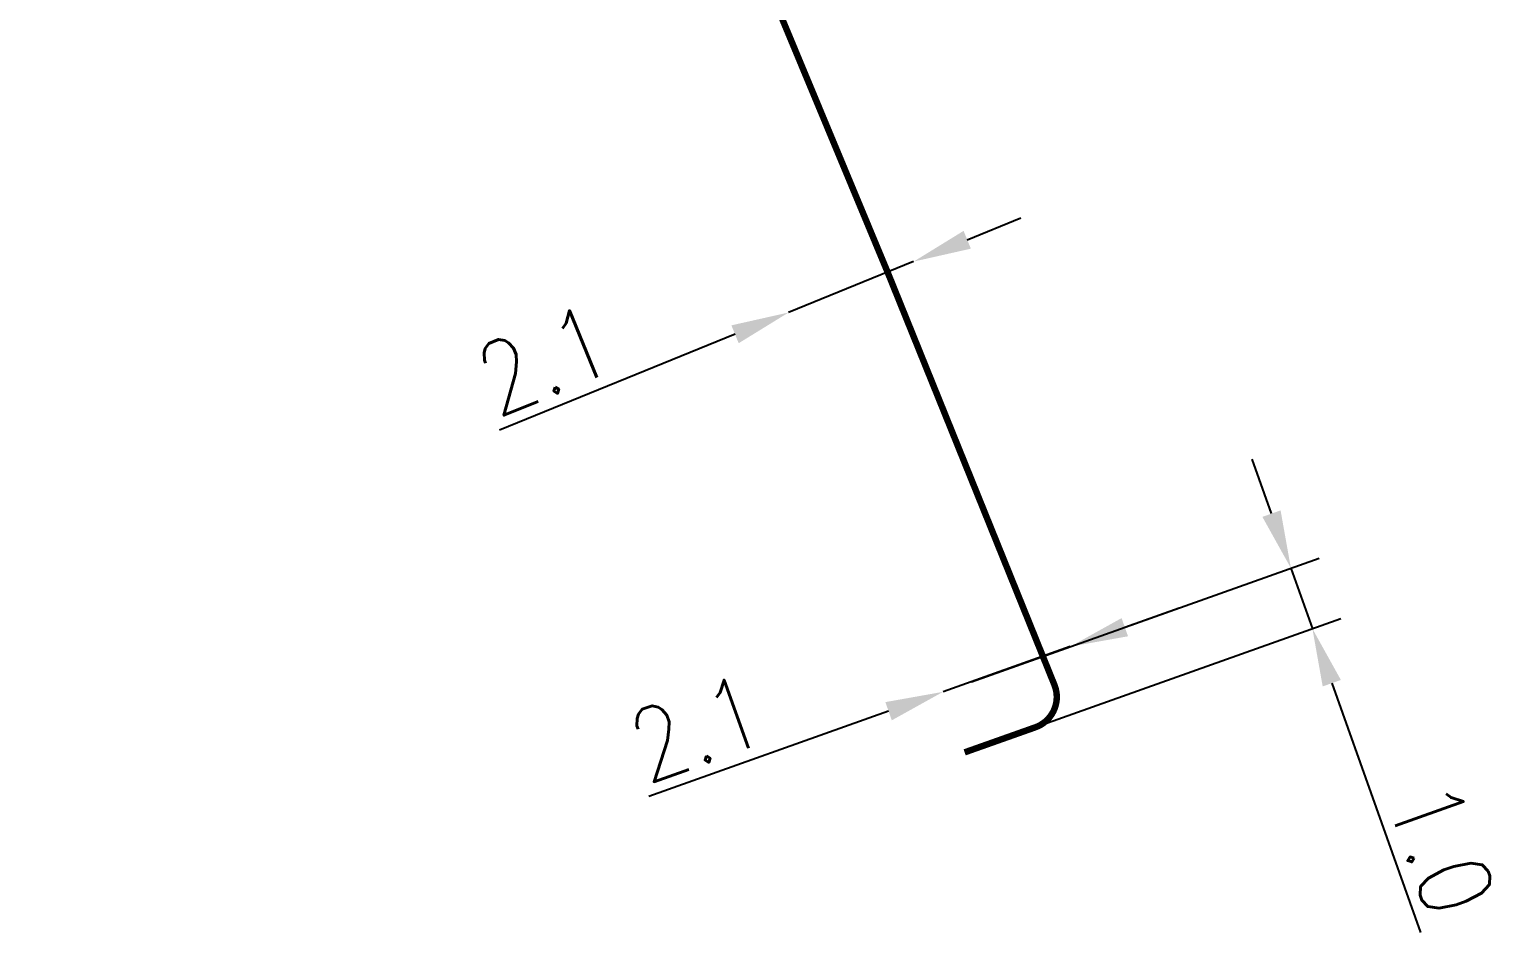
# Model space of a CAD drawing. Header units: millimetres. Extents: x 184994 to 186004, y 128000 to 129009.
# Drawn here: x 185436.68 to 185459.7, y 128188.65 to 128202.69 of the extents above; entities that cross this region are included whole.
import ezdxf

# ---------------------------------------------------------------- set-up
doc = ezdxf.new("R2010")
doc.units = ezdxf.units.MM
doc.header["$PDMODE"] = 34
doc.linetypes.add('B_ST_Al', pattern=[2000, 1000, 1000])
doc.layers.get('Defpoints').update_dxf_attribs({"linetype": 'CONTINUOUS'})
doc.layers.add('B_110', color=1, linetype='CONTINUOUS')
doc.styles.get("Standard").update_dxf_attribs({"font": 'romans.shx', "width": 0.85})
doc.dimstyles.get("Standard").update_dxf_attribs({"dimtxt": 1.5, "dimasz": 1.2, "dimexe": 0.625, "dimexo": 0.625, "dimgap": 0.25, "dimtad": 1, "dimdec": 1, "dimzin": 0, "dimdsep": 46, "dimtxsty": 'Standard', "dimcen": -0.5, "dimadec": 0, "dimazin": 0, "dimtfac": 1, "dimtdec": 1, "dimtmove": 0, "dimatfit": 3, "dimfxl": 0, "dimtolj": 1, "dimtzin": 0, "dimarcsym": 0})

# ---------------------------------------------------------------- blocks, each defined once
blk = doc.blocks.new('*D152')
at = {"layer": 'B_110', "color": 0, "linetype": 'Continuous', "lineweight": -2, "transparency": 16777216}
for p, q in [((185451.265, 128199.425), (185452.098, 128199.764)), ((185450.431, 128199.085), (185448.486, 128198.293)), ((185447.653, 128197.954), (185443.988, 128196.462))]:
    blk.add_line(p, q, dxfattribs=at)
at = {"layer": 'B_110', "color": 0, "linetype": 'Continuous', "transparency": 16777216}
for points in [[(185451.208, 128199.563), (185451.321, 128199.286), (185450.431, 128199.085)], [(185447.596, 128198.093), (185447.709, 128197.815), (185448.486, 128198.293)]]:
    blk.add_solid(points, dxfattribs=at)
at = {"layer": 'Defpoints', "color": 0, "linetype": 'Continuous', "transparency": 16777216}
for p in [(185450.431, 128199.085), (185448.486, 128198.293), (185448.486, 128198.293)]:
    blk.add_point(p, dxfattribs=at)
at = {"layer": 'B_110', "color": 0, "linetype": 'Continuous', "transparency": 16777216, "insert": (185444.681, 128197.554), "char_height": 1.125, "attachment_point": 5, "rotation": 22.1509}
blk.add_mtext('\\A1;2.1', dxfattribs=at)
blk = doc.blocks.new('*D153')
at = {"layer": 'B_110', "color": 0, "linetype": 'Continuous', "lineweight": -2, "transparency": 16777216}
for p, q in [((185453.715, 128193.397), (185454.563, 128193.698)), ((185452.868, 128193.095), (185450.889, 128192.391)), ((185450.041, 128192.09), (185446.314, 128190.764))]:
    blk.add_line(p, q, dxfattribs=at)
at = {"layer": 'B_110', "color": 0, "linetype": 'Continuous', "transparency": 16777216}
for points in [[(185453.665, 128193.538), (185453.766, 128193.255), (185452.868, 128193.095)], [(185449.991, 128192.231), (185450.091, 128191.948), (185450.889, 128192.391)]]:
    blk.add_solid(points, dxfattribs=at)
at = {"layer": 'Defpoints', "color": 0, "linetype": 'Continuous', "transparency": 16777216}
for p in [(185452.868, 128193.095), (185450.889, 128192.391), (185450.889, 128192.391)]:
    blk.add_point(p, dxfattribs=at)
at = {"layer": 'B_110', "color": 0, "linetype": 'Continuous', "transparency": 16777216, "insert": (185447.054, 128191.823), "char_height": 1.125, "attachment_point": 5, "rotation": 19.5808}
blk.add_mtext('\\A1;2.1', dxfattribs=at)
blk = doc.blocks.new('*D154')
at = {"layer": 'B_110', "color": 0, "linetype": 'Continuous', "lineweight": -2, "transparency": 16777216}
for p, q in [((185455.997, 128195.164), (185455.696, 128196.011)), ((185451.331, 128192.548), (185456.74, 128194.473)), ((185456.299, 128194.316), (185456.634, 128193.373)), ((185451.666, 128191.606), (185457.076, 128193.53)), ((185456.936, 128192.525), (185458.315, 128188.648))]:
    blk.add_line(p, q, dxfattribs=at)
at = {"layer": 'B_110', "color": 0, "linetype": 'Continuous', "transparency": 16777216}
for points in [[(185456.139, 128195.214), (185455.856, 128195.113), (185456.299, 128194.316)], [(185457.077, 128192.576), (185456.794, 128192.475), (185456.634, 128193.373)]]:
    blk.add_solid(points, dxfattribs=at)
at = {"layer": 'Defpoints', "color": 0, "linetype": 'Continuous', "transparency": 16777216}
for p in [(185456.299, 128194.316), (185450.889, 128192.391), (185451.224, 128191.449)]:
    blk.add_point(p, dxfattribs=at)
at = {"layer": 'B_110', "color": 0, "linetype": 'Continuous', "transparency": 16777216, "insert": (185458.646, 128189.955), "char_height": 1.125, "attachment_point": 5, "rotation": 289.5808}
blk.add_mtext('\\A1;1.0', dxfattribs=at)

msp = doc.modelspace()

# ---------------------------------------------------------------- linework, layer by layer
at = {"layer": 'B_110', "linetype": 'B_ST_Al', "const_width": 0.1, "flags": 128}
msp.add_lwpolyline([(185451.224, 128191.449), (185452.324, 128191.839, 0.426916), (185452.621, 128192.498), (185450.026, 128198.92), (185443.925, 128213.582), (185436.787, 128226.999, -0.305956), (185436.846, 128227.556), (185446.656, 128239.231), (185456.08, 128251.251), (185456.877, 128252.402, -0.414214), (185457.573, 128252.528), (185458.21, 128252.087)], format="xyb", dxfattribs=at)

# ---------------------------------------------------------------- dimensions: what is measured, and where the dimension line sits
at = {"layer": 'B_110', "linetype": 'Continuous'}
for base, p1, p2, angle, picture, middle in [((185448.486, 128198.293), (185450.431, 128199.085), (185448.486, 128198.293), 22.1509, '*D152', (185444.963, 128196.859)), ((185456.299, 128194.316), (185451.224, 128191.449), (185450.889, 128192.391), 289.5808, '*D154', (185457.939, 128189.704)), ((185450.889, 128192.391), (185452.868, 128193.095), (185450.889, 128192.391), 19.5808, '*D153', (185447.305, 128191.117))]:
    dim = msp.add_linear_dim(base=base, p1=p1, p2=p2, angle=angle, dimstyle='Standard', override={"dimscale": 0.75}, dxfattribs=at)
    dim.commit()
    dim.dimension.update_dxf_attribs({"geometry": picture, "text_midpoint": middle, "dimtype": 160})

doc.saveas('drawing.dxf')
